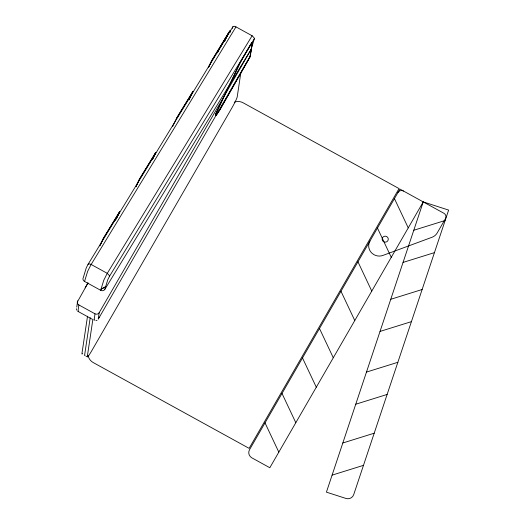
<?xml version="1.0" encoding="UTF-8"?>
<svg xmlns="http://www.w3.org/2000/svg" width="525" height="525" viewBox="0 0 525 525"><rect width="100%" height="100%" fill="white"/><g stroke="black" fill="none" stroke-linecap="round" stroke-linejoin="round"><path stroke-width="0.79" d="M98.254 318.957L99.179 312.697L251.094 49.468L254.376 38.647A4.64 1.752 30.9 0 0 254.389 38.2L252.354 35.897L235.981 26.88L234.196 26.263L233.087 26.486A4.64 1.752 30.9 0 0 232.87 26.814L87.957 264.521L86.231 267.96L83.311 277.581A3.097 2.743 19.2 0 0 84.551 281.439L100.688 290.305A3.097 2.743 19.2 0 0 104.81 289.413L251.094 49.468L250.038 56.536L98.352 318.983M76.748 307.112L77.438 302.4M215.467 115.047L215.906 115.539M215.539 115.336L215.48 114.955A15.488 1.345 -61.2 0 1 216.018 113.177M77.556 301.632L87.997 282.968M77.667 300.864A3.078 2.986 8.5 0 0 78.862 304.94L77.969 311.384L92.098 319.161M87.524 316.214L81.926 353.673A10.264 0.893 -61.2 0 0 82.589 353.561M90.215 317.691L84.617 355.156A10.264 0.893 -61.2 0 0 85.103 355.235M92.899 319.174L87.301 356.633A10.264 0.893 -61.2 0 0 91.928 350.451L231.853 107.999A10.264 0.893 -61.2 0 0 237.221 96.869L240.798 72.955M99.179 312.697A3.078 2.986 8.5 0 1 94.992 313.812L94.08 320.23L94.533 320.001M230.239 31.999L230.468 30.463A6.267 0.545 -61.2 0 0 230.442 30.26L229.55 31.244M230.324 32.051L230.554 30.516A6.267 0.545 -61.2 0 0 230.527 30.306L229.012 32.091L220.454 46.902M252.335 42.499L250.268 56.326A6.267 0.545 -61.2 0 1 250.136 56.798L219.647 110.276L216.7 114.732L215.467 115.461M84.558 281.433L87.642 271.346L90.923 264.843L235.981 26.88M100.688 290.305L103.773 280.219L107.015 273.781L252.112 35.759M104.816 289.419L107.737 279.805L109.436 276.393L254.376 38.647M232.398 28.363L232.87 26.814M423.242 201.902L326.419 492.148L345.949 498.448A6.162 5.972 8.5 0 0 353.699 494.662L448.626 210.092L423.242 201.902L269.824 467.729L251.902 457.872A6.162 5.972 8.5 0 1 249.526 449.715L399.945 189.085L443.855 213.248A4.108 3.983 8.5 0 1 445.436 218.682L437.24 232.883A10.264 9.955 8.5 0 1 432.003 237.274L382.909 255.426A10.264 9.955 8.5 0 1 374.181 254.769L373.925 254.625A10.264 9.955 8.5 0 1 369.961 241.041M216.241 112.875L240.299 62.396A8.577 0.748 -61.2 0 1 242.228 58.879L250.786 44.067L252.308 42.289M99.816 245.825L103.287 238.468L119.647 211.634L116.609 218.302M100.249 245.142L103.379 238.514L119.739 211.68M115.48 220.461L119.647 211.634M135.903 186.631L139.374 179.268L155.735 152.434L152.703 159.108M135.995 186.677L139.466 179.32L155.827 152.48M152.263 159.79L155.735 152.434M172.607 126.584L176.426 118.493L192.787 91.658L189.059 99.803M188.967 99.75L192.787 91.658M208.425 67.495L211.555 60.874L227.916 34.04L224.529 41.442M208.865 66.806L211.641 60.92L228.001 34.086M224.438 41.396L227.916 34.04M217.343 52.749L218.525 50.413M217.435 52.802L218.617 50.466A8.577 0.748 -61.2 0 1 220.546 46.948L229.464 31.559M239.689 63.584L216.11 113.223A15.488 1.345 -61.2 0 0 215.572 115.001M239.977 63.243L240.391 62.442A8.577 0.748 -61.2 0 1 242.32 58.931L252.256 42.289A6.267 0.545 -61.2 0 1 252.243 42.446L250.176 56.28A6.267 0.545 -61.2 0 1 250.044 56.753L220.008 109.463L216.031 115.316M87.911 282.916L85.168 287.877M192.878 91.704L176.426 118.493M78.442 311.082L78.008 311.404M105.682 286.558L101.043 289.131L104.954 287.332M97.04 320.27L95.885 320.631M413.779 230.265L445.161 220.487M403.056 262.415L434.438 252.63M390.758 299.283L422.133 289.505M380.034 331.426L411.41 321.648M366.476 372.081L397.852 362.303M355.753 404.224L387.128 394.446M342.818 442.988L374.194 433.21M332.095 475.132L363.471 465.353M98.93 317.422L99.52 317.343A4.699 1.07 30 0 0 99.619 317.172M249.152 56.759L249.9 56.733A4.699 1.07 30 0 0 250.038 56.536M78.862 304.94L94.992 313.812M85.982 356.212L86.658 356.58M394.446 198.607L408.247 227.883M377.455 228.047L391.256 257.322M357.965 261.817L371.772 291.093M340.974 291.257L354.775 320.532M319.489 328.493L333.29 357.768M302.492 357.932L316.299 387.207M282.004 393.435L295.811 422.704M265.013 422.874L278.821 452.143M76.755 310.137L76.374 308.72M88.036 264.397A4.64 1.752 30.9 0 1 88.252 264.068L89.362 263.845L90.904 264.338L107.277 273.341L109.554 275.783A4.64 1.752 30.9 0 1 109.541 276.229M397.943 192.55A4.108 3.983 8.5 0 1 403.528 191.054M88.082 355.445A10.264 9.955 8.5 0 0 93.207 362.558L249.126 448.357L399.046 188.593L243.127 102.795A10.264 9.955 8.5 0 0 234.242 102.198M383.283 241.48A3.078 2.986 8.5 0 0 388.251 239.643A3.078 2.986 8.5 0 0 384.09 236.368A3.078 2.986 8.5 0 0 383.283 241.48"/></g></svg>
